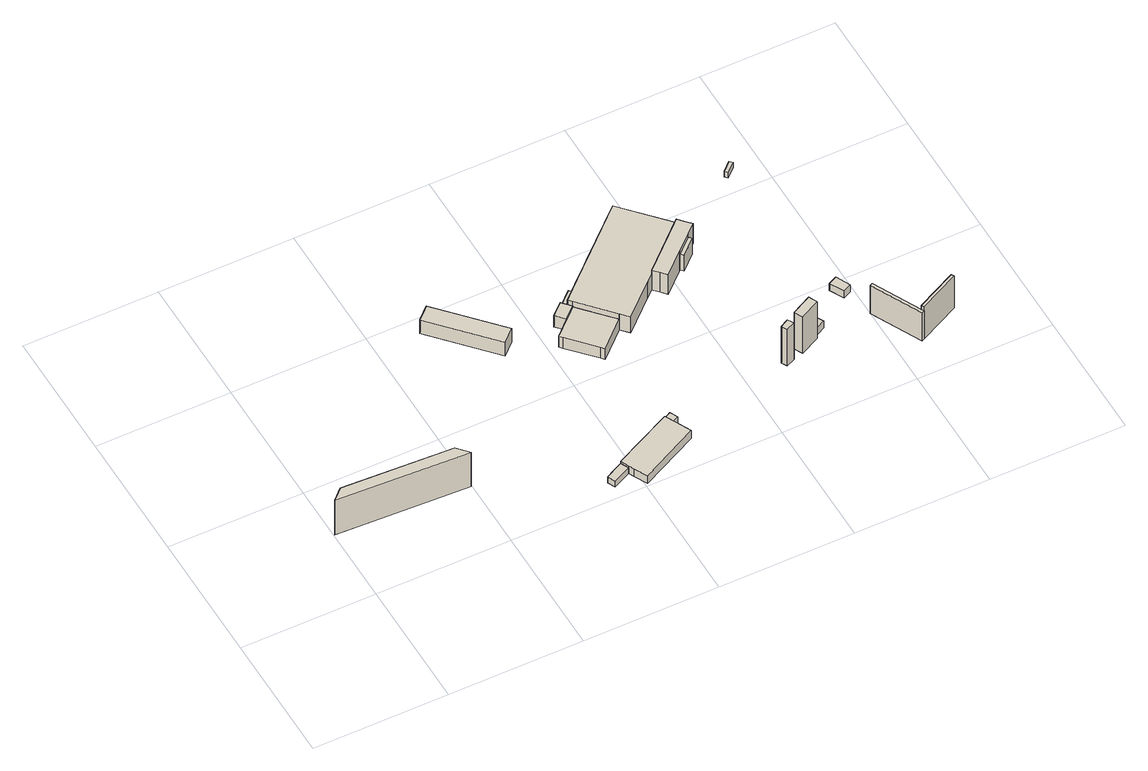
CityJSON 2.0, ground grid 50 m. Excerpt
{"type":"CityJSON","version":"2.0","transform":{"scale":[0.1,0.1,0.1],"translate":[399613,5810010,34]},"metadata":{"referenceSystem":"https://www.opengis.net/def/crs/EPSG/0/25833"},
"CityObjects":{
"building1":{"type":"Building","attributes":{"Gemeindeschluessel":"11000009","BezugspunktDach":"2200","function":"51009_1610","measuredHeight":16.69,"storeysAboveGround":0},"address":[{"country":"Germany","locality":"Berlin"}],"geometry":[{"type":"Solid","lod":"1","boundaries":[[[[0,1,2,3]],[[4,5,6,7]],[[4,7,3,2]],[[5,4,2,1]],[[6,5,1,0]],[[7,6,0,3]]]]}]},
"building2":{"type":"Building","attributes":{"Gemeindeschluessel":"11000009","BezugspunktDach":"2200","function":"51009_1610","measuredHeight":3.64,"storeysAboveGround":0},"address":[{"country":"Germany","locality":"Berlin"}],"geometry":[{"type":"Solid","lod":"1","boundaries":[[[[8,9,10,11,12]],[[13,14,15,16,17]],[[13,17,12,11]],[[14,13,11,10]],[[15,14,10,9]],[[16,15,9,8]],[[17,16,8,12]]]]}]},
"building3":{"type":"Building","attributes":{"Gemeindeschluessel":"11000009","BezugspunktDach":"2200","function":"31001_2020","measuredHeight":6.59,"storeysAboveGround":2},"address":[{"country":"Germany","locality":"Berlin","thoroughfareNumber":"11 (1)","thoroughfareName":"Barbara-McClintock-Straße"}],"geometry":[{"type":"Solid","lod":"1","boundaries":[[[[18,19,20,21,22]],[[23,24,25,26,27]],[[23,27,22,21]],[[24,23,21,20]],[[25,24,20,19]],[[26,25,19,18]],[[27,26,18,22]]]]}]},
"building4":{"type":"Building","attributes":{"Gemeindeschluessel":"11000009","BezugspunktDach":"2200","function":"31001_2142","measuredHeight":4.43,"storeysAboveGround":1},"address":[{"country":"Germany","locality":"Berlin","thoroughfareNumber":"2C","thoroughfareName":"Max-Born-Straße"}],"geometry":[{"type":"Solid","lod":"1","boundaries":[[[[28,29,30,31,32,33,34]],[[35,36,37,38,39,15,14]],[[35,14,34,33]],[[36,35,33,32]],[[37,36,32,31]],[[38,37,31,30]],[[39,38,30,29]],[[15,39,29,28]],[[14,15,28,34]]]]}]},
"building5":{"type":"Building","attributes":{"Gemeindeschluessel":"11000009","BezugspunktDach":"2200","function":"51009_1610","measuredHeight":2.96,"storeysAboveGround":0},"address":[{"country":"Germany","locality":"Berlin"}],"geometry":[{"type":"Solid","lod":"1","boundaries":[[[[40,41,42,43]],[[44,45,46,47]],[[44,47,43,42]],[[45,44,42,41]],[[46,45,41,40]],[[47,46,40,43]]]]}]},
"building6":{"type":"Building","attributes":{"Gemeindeschluessel":"11000009","BezugspunktDach":"2200","function":"51009_1610","measuredHeight":5.53,"storeysAboveGround":0},"address":[{"country":"Germany","locality":"Berlin"}],"geometry":[{"type":"Solid","lod":"1","boundaries":[[[[48,49,50,51]],[[52,53,54,55]],[[52,55,51,50]],[[53,52,50,49]],[[54,53,49,48]],[[55,54,48,51]]]]}]},
"building7":{"type":"Building","attributes":{"Gemeindeschluessel":"11000009","BezugspunktDach":"2200","function":"51009_1610","measuredHeight":3.63,"storeysAboveGround":0},"address":[{"country":"Germany","locality":"Berlin"}],"geometry":[{"type":"Solid","lod":"1","boundaries":[[[[56,57,58,59]],[[60,61,62,63]],[[60,63,59,58]],[[61,60,58,57]],[[62,61,57,56]],[[63,62,56,59]]]]}]},
"building8":{"type":"Building","attributes":{"Gemeindeschluessel":"11000009","function":"31001_2100"},"address":[{"country":"Germany","locality":"Berlin","thoroughfareNumber":"6","thoroughfareName":"Johann-Hittorf-Straße"}],"children":["building8-1","building8-2","building8-3"]},
"building8-1":{"type":"BuildingPart","attributes":{"BezugspunktDach":"2200","measuredHeight":9.57,"storeysAboveGround":1},"parents":["building8"],"geometry":[{"type":"MultiSurface","lod":"1","boundaries":[[[64,65,66,67,68,69,70,71,72,73,74,75,76,77,78]],[[79,80,81,82,83,84,85,86,87,88,89,90,91,92,93]],[[79,93,78,77]],[[80,79,77,76]],[[81,80,76,75]],[[82,81,75,74]],[[83,82,74,73]],[[84,83,73,72]],[[85,84,72,71]],[[88,87,69,68]],[[89,88,68,67]],[[90,89,67,66]],[[91,90,66,65]],[[92,94,95,96,97,91,65,64]],[[93,92,64,78]],[[86,85,71,70]],[[98,87,86,70,69]],[[94,92,99,95]],[[100,96,95,99]],[[100,91,97,96]]]}]},
"building8-2":{"type":"BuildingPart","attributes":{"BezugspunktDach":"2200","measuredHeight":9.75,"storeysAboveGround":1},"parents":["building8"],"geometry":[{"type":"MultiSurface","lod":"1","boundaries":[[[101,102,103,104,105,106,107,108]],[[85,109,110,111,112,113,114,87]],[[85,87,86,70,69,108,107],[86,85,71,70]],[[109,85,107,106]],[[110,109,106,105]],[[111,110,105,104]],[[112,111,104,103]],[[113,112,103,102]],[[114,113,102,101]],[[87,114,101,108]],[[71,85,86,70]],[[69,70,86,87]]]}]},
"building8-3":{"type":"BuildingPart","attributes":{"BezugspunktDach":"2200","measuredHeight":5.52,"storeysAboveGround":1},"parents":["building8"],"geometry":[{"type":"Solid","lod":"1","boundaries":[[[[115,116,117,118,97,96,95,94,119,120,121]],[[122,123,92,99,100,91,90,124,125,126,127]],[[122,127,121,120]],[[123,122,120,119]],[[92,123,119,94]],[[90,91,97,118]],[[124,90,118,117]],[[125,124,117,116]],[[126,125,116,115]],[[127,126,115,121]],[[99,92,94,95]],[[100,99,95,96]],[[97,91,100,96]]]]}]},
"building9":{"type":"Building","attributes":{"Gemeindeschluessel":"11000009","BezugspunktDach":"2200","function":"51009_1610","measuredHeight":17.82,"storeysAboveGround":0},"address":[{"country":"Germany","locality":"Berlin"}],"geometry":[{"type":"Solid","lod":"1","boundaries":[[[[128,129,130,131]],[[132,133,134,135]],[[132,135,131,130]],[[133,132,130,129]],[[134,133,129,128]],[[135,134,128,131]]]]}]},
"building10":{"type":"Building","attributes":{"Gemeindeschluessel":"11000009","BezugspunktDach":"2200","function":"51009_1610","measuredHeight":7.64,"storeysAboveGround":0},"address":[{"country":"Germany","locality":"Berlin"}],"geometry":[{"type":"Solid","lod":"1","boundaries":[[[[136,137,138,139]],[[140,141,142,143]],[[140,143,139,138]],[[141,140,138,137]],[[142,141,137,136]],[[143,142,136,139]]]]}]},
"building11":{"type":"Building","attributes":{"Gemeindeschluessel":"11000009","BezugspunktDach":"2200","function":"51009_1610","measuredHeight":17.75,"storeysAboveGround":0},"address":[{"country":"Germany","locality":"Berlin"}],"geometry":[{"type":"Solid","lod":"1","boundaries":[[[[144,145,146,147]],[[148,149,150,151]],[[148,151,147,146]],[[149,148,146,145]],[[150,149,145,144]],[[151,150,144,147]]]]}]},
"building12":{"type":"Building","attributes":{"Gemeindeschluessel":"11000009","BezugspunktDach":"2200","function":"51009_1610","measuredHeight":3.41,"storeysAboveGround":0},"address":[{"country":"Germany","locality":"Berlin"}],"geometry":[{"type":"Solid","lod":"1","boundaries":[[[[152,153,154,155]],[[156,157,158,159]],[[156,159,155,154]],[[157,156,154,153]],[[158,157,153,152]],[[159,158,152,155]]]]}]},
"building13":{"type":"Building","attributes":{"Gemeindeschluessel":"11000009","BezugspunktDach":"2200","function":"51009_1610","measuredHeight":3.4,"storeysAboveGround":0},"address":[{"country":"Germany","locality":"Berlin"}],"geometry":[{"type":"Solid","lod":"1","boundaries":[[[[160,161,162,163]],[[164,165,166,167]],[[164,167,163,162]],[[165,164,162,161]],[[166,165,161,160]],[[167,166,160,163]]]]}]},
"building14":{"type":"Building","attributes":{"Gemeindeschluessel":"11000009","function":"51009_1610"},"address":[{"country":"Germany","locality":"Berlin"}],"children":["building14-1","building14-2"]},
"building14-1":{"type":"BuildingPart","attributes":{"BezugspunktDach":"2200","measuredHeight":13.69,"storeysAboveGround":0},"parents":["building14"],"geometry":[{"type":"Solid","lod":"1","boundaries":[[[[168,169,170,171,172]],[[173,174,175,176,177]],[[173,177,172,171]],[[174,173,171,170]],[[176,175,169,168]],[[177,176,168,172]],[[175,174,170,169]]]]}]},
"building14-2":{"type":"BuildingPart","attributes":{"BezugspunktDach":"2200","measuredHeight":15.5,"storeysAboveGround":0},"parents":["building14"],"geometry":[{"type":"MultiSurface","lod":"1","boundaries":[[[178,179,180,181]],[[182,183,175,174]],[[182,174,181,180]],[[183,182,180,179]],[[175,183,179,178]],[[170,169,184,178,181]],[[174,175,184,169,170]]]}]},
"building15":{"type":"Building","attributes":{"Gemeindeschluessel":"11000009","BezugspunktDach":"2200","function":"51009_1610","measuredHeight":2.67,"storeysAboveGround":0},"address":[{"country":"Germany","locality":"Berlin"}],"geometry":[{"type":"Solid","lod":"1","boundaries":[[[[185,186,187,188]],[[189,190,191,192]],[[189,192,188,187]],[[190,189,187,186]],[[191,190,186,185]],[[192,191,185,188]]]]}]}
},
"vertices":[
[495,267,173],[457,309,173],[46,329,173],[4,290,173],[46,329,6],[457,309,6],[495,267,6],[4,290,6],
[906,39,39],[972,71,39],[958,100,39],[925,84,39],[893,68,39],[925,84,11],[958,100,11],[972,71,11],[906,39,11],[893,68,11],
[863,719,72],[911,762,72],[756,932,72],[712,980,72],[665,937,72],[712,980,6],[756,932,6],[911,762,6],[863,719,6],[665,937,6],
[972,71,49],[982,51,49],[1006,3,49],[1225,111,49],[1202,159,49],[1178,207,49],[958,100,49],[1178,207,11],[1202,159,11],[1225,111,11],[1006,3,11],[982,51,11],
[1192,179,39],[1219,192,39],[1205,221,39],[1178,207,39],[1205,221,10],[1219,192,10],[1192,179,10],[1178,207,10],
[1092,724,62],[1136,764,62],[1107,796,62],[1063,756,62],[1107,796,7],[1136,764,7],[1092,724,7],[1063,756,7],
[1127,781,43],[1179,829,43],[1164,845,43],[1112,798,43],[1164,845,7],[1179,829,7],[1127,781,7],[1112,798,7],
[1138,766,81],[1247,646,81],[1246,646,81],[1273,617,81],[1394,727,81],[1421,751,81],[1477,802,81],[1598,912,81],[1450,1075,81],[1329,965,81],[1273,914,81],[1246,890,81],[1179,829,81],[1127,781,81],[1125,780,81],[1127,781,4],[1179,829,4],[1246,890,4],[1273,914,4],[1329,965,4],[1450,1075,4],[1598,912,4],[1477,802,4],[1421,751,4],[1394,727,4],[1273,617,4],[1246,646,4],[1247,646,4],[1138,766,4],[1125,780,4],[1138,766,56],[1148,754,56],[1236,658,56],[1247,646,56],[1421,751,72],[1148,754,4],[1236,658,4],
[1441,730,98],[1460,708,98],[1542,783,98],[1601,836,98],[1637,869,98],[1617,890,98],[1598,912,98],[1421,751,98],[1617,890,4],[1637,869,4],[1601,836,4],[1542,783,4],[1460,708,4],[1441,730,4],
[1046,661,56],[1134,565,56],[1144,553,56],[1246,646,56],[1136,764,56],[1092,724,56],[1036,673,56],[1092,724,4],[1136,764,4],[1144,553,4],[1134,565,4],[1046,661,4],[1036,673,4],
[1651,244,188],[1683,258,188],[1671,281,188],[1640,264,188],[1671,281,10],[1683,258,10],[1651,244,10],[1640,264,10],
[1552,772,83],[1611,825,83],[1601,836,83],[1542,783,83],[1601,836,7],[1611,825,7],[1552,772,7],[1542,783,7],
[1721,269,188],[1794,304,188],[1779,336,188],[1706,299,188],[1779,336,10],[1794,304,10],[1721,269,10],[1706,299,10],
[1802,318,45],[1833,334,45],[1822,355,45],[1791,340,45],[1822,355,11],[1833,334,11],[1802,318,11],[1791,340,11],
[1954,419,44],[1985,434,44],[1960,486,44],[1928,471,44],[1960,486,10],[1985,434,10],[1954,419,10],[1928,471,10],
[2089,132,148],[2099,137,148],[2094,147,148],[2007,323,148],[1997,318,148],[2007,323,11],[2094,147,11],[2099,137,11],[2089,132,11],[1997,318,11],
[2099,137,166],[2249,211,166],[2244,221,166],[2094,147,166],[2244,221,11],[2249,211,11],[2099,137,128],
[1871,1063,34],[1906,1095,34],[1896,1105,34],[1862,1073,34],[1896,1105,8],[1906,1095,8],[1871,1063,8],[1862,1073,8]
]}
